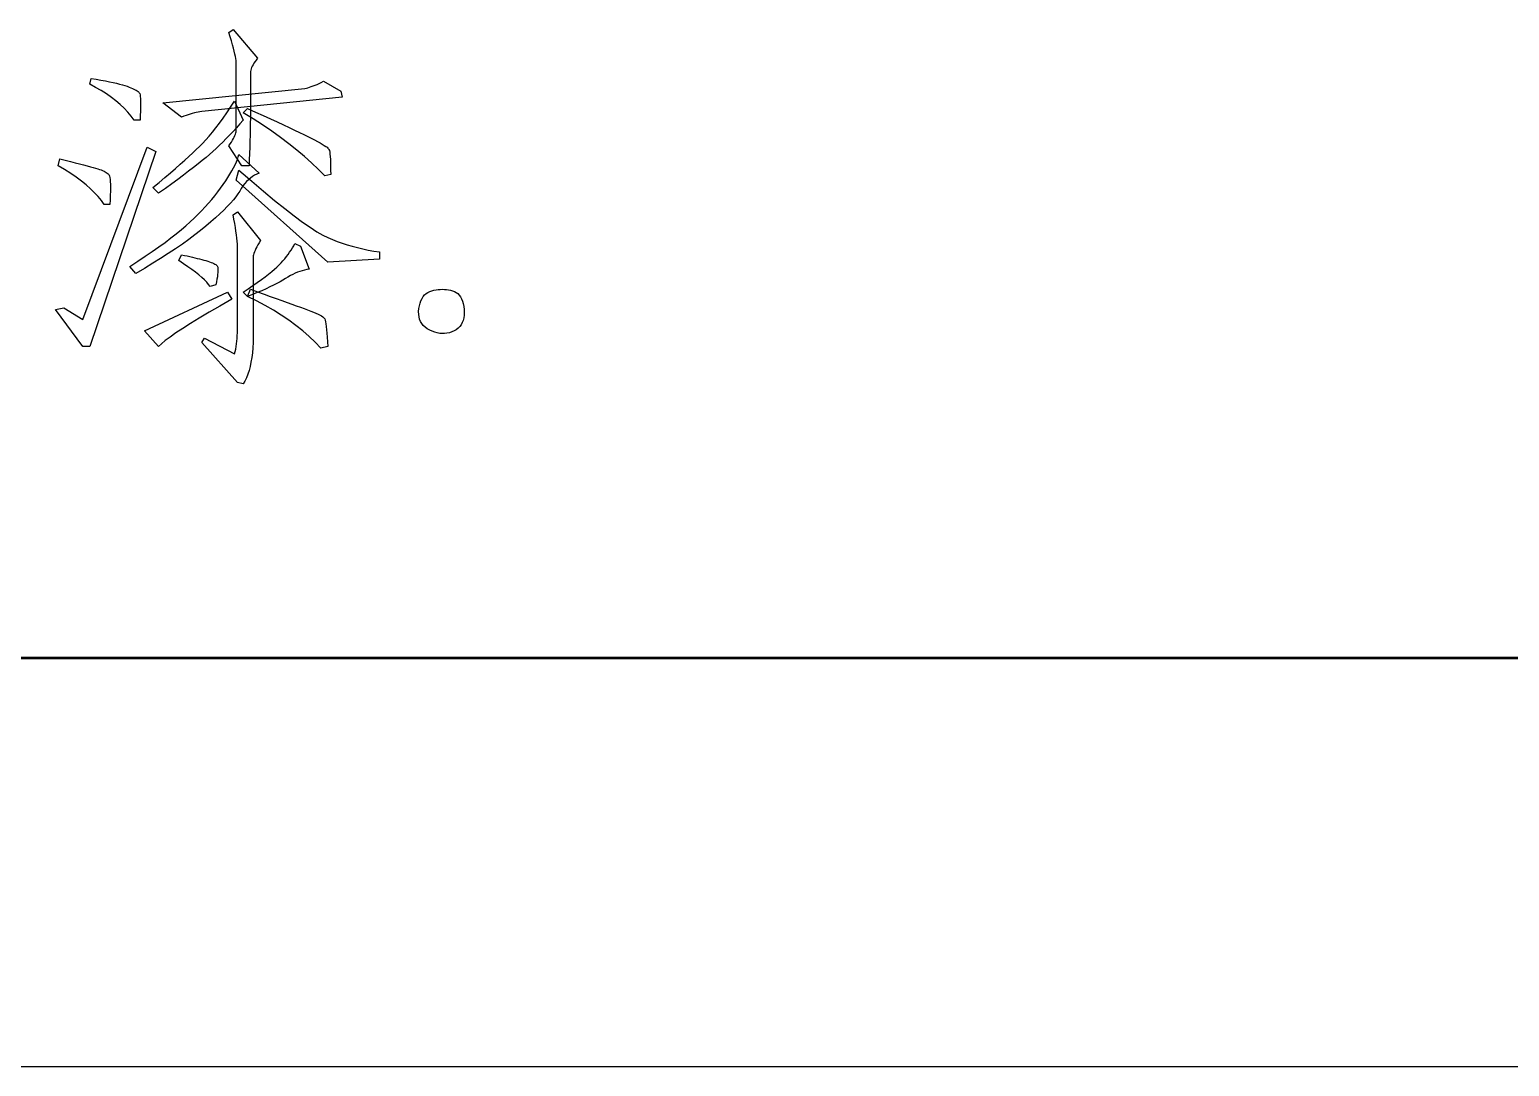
# Model space of a CAD drawing. Extents: x 0 to 420, y 0 to 297.
# Drawn here: x 39.89 to 58.03, y 0 to 12.7 of the extents above; entities that cross this region are included whole.
import ezdxf

# ---------------------------------------------------------------- set-up
doc = ezdxf.new("R2010")
doc.units = 0

msp = doc.modelspace()

# ---------------------------------------------------------------- linework, layer by layer
at = {"color": 7, "lineweight": 50}
msp.add_line((415, 5), (25, 5), dxfattribs=at)
at = {"color": 7, "lineweight": 25}
msp.add_line((0, 0), (420, 0), dxfattribs=at)
for points in [[(42.684, 12.351), (42.668, 12.33), (42.653, 12.31), (42.639, 12.291), (42.628, 12.272), (42.618, 12.254), (42.61, 12.237), (42.604, 12.22), (42.6, 12.205), (42.597, 12.19), (42.596, 12.175), (42.596, 12.158), (42.596, 12.136), (42.596, 12.108), (42.596, 12.075), (42.596, 12.037), (42.596, 11.993), (42.596, 11.943), (42.596, 11.888), (42.596, 11.828), (42.596, 11.762), (42.596, 11.693), (42.596, 11.623), (42.595, 11.552), (42.594, 11.481), (42.592, 11.408), (42.59, 11.335), (42.588, 11.261), (42.585, 11.185), (42.582, 11.109), (42.579, 11.033), (42.491, 11.033), (42.333, 11.279), (42.349, 11.303), (42.364, 11.325), (42.377, 11.347), (42.389, 11.367), (42.399, 11.386), (42.407, 11.404), (42.413, 11.421), (42.417, 11.436), (42.42, 11.45), (42.421, 11.463), (42.421, 11.478), (42.421, 11.499), (42.421, 11.526), (42.421, 11.559), (42.421, 11.597), (42.421, 11.641), (42.421, 11.691), (42.421, 11.747), (42.421, 11.809), (42.421, 11.876), (42.421, 11.944), (42.421, 12.006), (42.421, 12.063), (42.421, 12.114), (42.421, 12.16), (42.421, 12.2), (42.421, 12.235), (42.421, 12.264), (42.421, 12.288), (42.421, 12.307), (42.42, 12.325), (42.417, 12.347), (42.413, 12.373), (42.407, 12.403), (42.399, 12.437), (42.389, 12.475), (42.377, 12.517), (42.364, 12.563), (42.349, 12.613), (42.333, 12.667), (42.385, 12.702)], [(40.628, 12.034), (40.645, 12.105), (40.707, 12.094), (40.764, 12.084), (40.818, 12.074), (40.867, 12.064), (40.913, 12.054), (40.955, 12.045), (40.993, 12.035), (41.028, 12.026), (41.058, 12.017), (41.085, 12.008), (41.108, 11.999), (41.13, 11.991), (41.15, 11.983), (41.168, 11.974), (41.184, 11.966), (41.197, 11.959), (41.21, 11.951), (41.22, 11.943), (41.228, 11.936), (41.234, 11.929), (41.239, 11.919), (41.243, 11.904), (41.246, 11.884), (41.248, 11.859), (41.249, 11.828), (41.25, 11.792), (41.249, 11.751), (41.248, 11.704), (41.246, 11.652), (41.243, 11.595), (41.173, 11.595), (41.135, 11.644), (41.094, 11.691), (41.05, 11.738), (41.001, 11.783), (40.948, 11.828), (40.892, 11.871), (40.832, 11.914), (40.768, 11.955), (40.699, 11.995)], [(41.524, 11.806), (43.264, 11.982), (43.282, 11.986), (43.302, 11.991), (43.322, 11.997), (43.343, 12.004), (43.365, 12.013), (43.389, 12.022), (43.413, 12.032), (43.439, 12.044), (43.465, 12.056), (43.493, 12.07), (43.704, 11.947), (43.721, 11.876), (41.999, 11.7), (41.977, 11.697), (41.955, 11.692), (41.932, 11.687), (41.909, 11.681), (41.884, 11.674), (41.859, 11.667), (41.834, 11.659), (41.807, 11.65), (41.78, 11.64), (41.753, 11.63)], [(41.471, 10.699), (41.401, 10.769), (41.476, 10.831), (41.548, 10.89), (41.615, 10.947), (41.678, 11.001), (41.737, 11.052), (41.792, 11.101), (41.843, 11.147), (41.89, 11.191), (41.933, 11.232), (41.972, 11.27), (42.01, 11.309), (42.049, 11.351), (42.089, 11.397), (42.13, 11.447), (42.172, 11.501), (42.216, 11.558), (42.261, 11.619), (42.307, 11.683), (42.354, 11.752), (42.403, 11.824), (42.508, 11.595), (42.466, 11.547), (42.424, 11.499), (42.383, 11.454), (42.341, 11.409), (42.3, 11.367), (42.258, 11.325), (42.217, 11.285), (42.177, 11.246), (42.136, 11.209), (42.095, 11.173), (42.053, 11.137), (42.006, 11.098), (41.954, 11.057), (41.898, 11.013), (41.838, 10.967), (41.774, 10.918), (41.705, 10.867), (41.631, 10.813), (41.554, 10.757)], [(43.51, 10.909), (43.431, 10.99), (43.347, 11.07), (43.258, 11.149), (43.164, 11.227), (43.067, 11.305), (42.964, 11.382), (42.857, 11.458), (42.745, 11.534), (42.629, 11.609), (42.508, 11.683), (42.561, 11.736), (42.66, 11.691), (42.754, 11.649), (42.842, 11.609), (42.924, 11.571), (43.001, 11.536), (43.072, 11.503), (43.137, 11.472), (43.197, 11.443), (43.251, 11.417), (43.299, 11.393), (43.343, 11.371), (43.383, 11.35), (43.418, 11.331), (43.45, 11.314), (43.477, 11.298), (43.501, 11.284), (43.52, 11.272), (43.536, 11.261), (43.547, 11.251), (43.554, 11.243), (43.559, 11.234), (43.564, 11.22), (43.568, 11.2), (43.571, 11.176), (43.574, 11.147), (43.577, 11.113), (43.578, 11.074), (43.58, 11.03), (43.58, 10.981), (43.581, 10.927)], [(40.206, 9.275), (40.311, 9.292), (40.54, 9.152), (41.331, 11.261), (41.436, 11.208), (40.628, 8.818), (40.54, 8.818)], [(40.803, 10.558), (40.769, 10.607), (40.73, 10.656), (40.686, 10.704), (40.637, 10.752), (40.584, 10.8), (40.525, 10.847), (40.461, 10.894), (40.393, 10.94), (40.319, 10.987), (40.241, 11.033), (40.258, 11.12), (40.326, 11.103), (40.39, 11.087), (40.448, 11.072), (40.502, 11.059), (40.551, 11.046), (40.595, 11.034), (40.634, 11.023), (40.669, 11.014), (40.699, 11.005), (40.724, 10.997), (40.746, 10.99), (40.766, 10.983), (40.785, 10.975), (40.802, 10.968), (40.817, 10.96), (40.83, 10.952), (40.841, 10.944), (40.851, 10.935), (40.859, 10.927), (40.865, 10.918), (40.87, 10.907), (40.874, 10.89), (40.877, 10.867), (40.879, 10.84), (40.88, 10.806), (40.881, 10.767), (40.88, 10.723), (40.879, 10.674), (40.877, 10.618), (40.874, 10.558)], [(42.465, 10.725), (42.443, 10.691), (42.417, 10.654), (42.387, 10.616), (42.352, 10.576), (42.313, 10.534), (42.269, 10.49), (42.221, 10.444), (42.169, 10.396), (42.113, 10.346), (42.051, 10.294), (41.986, 10.241), (41.916, 10.187), (41.841, 10.131), (41.762, 10.075), (41.678, 10.017), (41.589, 9.959), (41.496, 9.899), (41.399, 9.839), (41.297, 9.777), (41.19, 9.714), (41.12, 9.802), (41.216, 9.864), (41.307, 9.925), (41.393, 9.984), (41.474, 10.041), (41.55, 10.096), (41.622, 10.15), (41.688, 10.202), (41.75, 10.252), (41.806, 10.3), (41.858, 10.347), (41.906, 10.393), (41.953, 10.438), (41.998, 10.484), (42.041, 10.53), (42.082, 10.575), (42.122, 10.621), (42.16, 10.667), (42.196, 10.713), (42.23, 10.758), (42.262, 10.804), (42.293, 10.849), (42.321, 10.892), (42.346, 10.933), (42.369, 10.973), (42.39, 11.011), (42.408, 11.047), (42.424, 11.081), (42.437, 11.113), (42.447, 11.144), (42.456, 11.173), (42.702, 10.945), (42.674, 10.933), (42.647, 10.919), (42.621, 10.903), (42.596, 10.884), (42.572, 10.863), (42.549, 10.84), (42.526, 10.815), (42.505, 10.787), (42.484, 10.757)], [(44.178, 9.978), (44.178, 9.89), (43.546, 9.855), (42.421, 10.857), (42.456, 10.98), (42.612, 10.845), (42.758, 10.722), (42.893, 10.61), (43.018, 10.51), (43.132, 10.422), (43.236, 10.345), (43.329, 10.28), (43.412, 10.226), (43.484, 10.184), (43.546, 10.154), (43.603, 10.13), (43.661, 10.107), (43.721, 10.086), (43.782, 10.066), (43.844, 10.048), (43.908, 10.031), (43.974, 10.016), (44.041, 10.002), (44.109, 9.989)], [(42.719, 10.118), (42.703, 10.091), (42.688, 10.065), (42.675, 10.041), (42.663, 10.019), (42.653, 9.998), (42.646, 9.978), (42.639, 9.96), (42.635, 9.944), (42.632, 9.929), (42.632, 9.916), (42.632, 9.895), (42.632, 9.855), (42.632, 9.796), (42.632, 9.719), (42.632, 9.624), (42.632, 9.51), (42.632, 9.378), (42.632, 9.227), (42.632, 9.058), (42.632, 8.87), (42.627, 8.805), (42.621, 8.743), (42.613, 8.684), (42.603, 8.629), (42.592, 8.576), (42.579, 8.527), (42.564, 8.48), (42.547, 8.437), (42.529, 8.397), (42.508, 8.361), (42.438, 8.378), (41.999, 8.87), (42.034, 8.923), (42.403, 8.73), (42.41, 8.758), (42.416, 8.788), (42.421, 8.819), (42.425, 8.851), (42.429, 8.884), (42.433, 8.918), (42.435, 8.953), (42.437, 8.989), (42.438, 9.026), (42.438, 9.064), (42.438, 10.013), (42.438, 10.043), (42.436, 10.075), (42.433, 10.11), (42.43, 10.148), (42.425, 10.189), (42.419, 10.232), (42.412, 10.279), (42.404, 10.328), (42.395, 10.38), (42.385, 10.435), (42.438, 10.47)], [(42.561, 9.433), (42.508, 9.486), (42.57, 9.527), (42.627, 9.567), (42.681, 9.604), (42.731, 9.64), (42.777, 9.675), (42.819, 9.707), (42.857, 9.738), (42.891, 9.767), (42.921, 9.794), (42.948, 9.82), (42.972, 9.844), (42.995, 9.87), (43.017, 9.895), (43.038, 9.921), (43.058, 9.947), (43.077, 9.974), (43.094, 10.001), (43.111, 10.028), (43.127, 10.055), (43.141, 10.083), (43.212, 10.048), (43.317, 9.767), (43.289, 9.763), (43.26, 9.757), (43.232, 9.749), (43.203, 9.74), (43.174, 9.73), (43.145, 9.717), (43.116, 9.704), (43.086, 9.688), (43.057, 9.671), (43.027, 9.653), (42.995, 9.633), (42.961, 9.613), (42.922, 9.592), (42.881, 9.571), (42.836, 9.549), (42.788, 9.527), (42.736, 9.504), (42.681, 9.481), (42.623, 9.457)], [(41.717, 9.872), (41.753, 9.943), (41.787, 9.936), (41.821, 9.929), (41.853, 9.922), (41.885, 9.915), (41.915, 9.908), (41.945, 9.9), (41.973, 9.893), (42, 9.886), (42.026, 9.879), (42.051, 9.872), (42.075, 9.865), (42.096, 9.858), (42.116, 9.851), (42.133, 9.844), (42.148, 9.837), (42.161, 9.83), (42.172, 9.823), (42.181, 9.816), (42.187, 9.809), (42.192, 9.802), (42.195, 9.793), (42.197, 9.782), (42.198, 9.767), (42.198, 9.749), (42.196, 9.727), (42.194, 9.703), (42.191, 9.675), (42.186, 9.645), (42.181, 9.611), (42.174, 9.574), (42.104, 9.556), (42.084, 9.581), (42.061, 9.608), (42.032, 9.636), (42, 9.666), (41.964, 9.697), (41.923, 9.729), (41.878, 9.763), (41.829, 9.798), (41.775, 9.834)], [(41.471, 8.818), (41.296, 9.011), (42.315, 9.486), (42.368, 9.398), (42.223, 9.316), (42.09, 9.24), (41.97, 9.168), (41.862, 9.102), (41.766, 9.042), (41.682, 8.986), (41.611, 8.936), (41.552, 8.892), (41.506, 8.852)], [(42.596, 9.521), (42.682, 9.49), (42.763, 9.461), (42.84, 9.433), (42.913, 9.407), (42.981, 9.382), (43.045, 9.359), (43.104, 9.338), (43.159, 9.318), (43.209, 9.3), (43.256, 9.284), (43.298, 9.268), (43.336, 9.254), (43.37, 9.24), (43.4, 9.227), (43.427, 9.215), (43.45, 9.204), (43.468, 9.194), (43.483, 9.185), (43.494, 9.177), (43.502, 9.169), (43.507, 9.159), (43.512, 9.144), (43.517, 9.123), (43.521, 9.096), (43.526, 9.064), (43.53, 9.026), (43.534, 8.982), (43.538, 8.933), (43.542, 8.878), (43.546, 8.818), (43.458, 8.8), (43.389, 8.873), (43.315, 8.944), (43.237, 9.012), (43.154, 9.079), (43.067, 9.143), (42.975, 9.205), (42.878, 9.265), (42.777, 9.323), (42.671, 9.379), (42.561, 9.433)], [(45.092, 9.011), (45.064, 8.998), (45.035, 8.989), (45.006, 8.982), (44.977, 8.979), (44.947, 8.978), (44.917, 8.98), (44.887, 8.986), (44.856, 8.994), (44.825, 9.006), (44.794, 9.02), (44.764, 9.037), (44.738, 9.056), (44.715, 9.077), (44.697, 9.1), (44.682, 9.125), (44.67, 9.153), (44.663, 9.182), (44.659, 9.214), (44.658, 9.248), (44.662, 9.284), (44.668, 9.319), (44.677, 9.351), (44.687, 9.381), (44.7, 9.407), (44.715, 9.431), (44.731, 9.451), (44.75, 9.469), (44.771, 9.483), (44.795, 9.495), (44.82, 9.503), (44.846, 9.51), (44.872, 9.514), (44.898, 9.518), (44.924, 9.52), (44.95, 9.521), (44.975, 9.52), (45, 9.518), (45.025, 9.514), (45.05, 9.51), (45.075, 9.503), (45.098, 9.495), (45.12, 9.483), (45.139, 9.468), (45.156, 9.45), (45.172, 9.429), (45.185, 9.404), (45.195, 9.376), (45.204, 9.346), (45.211, 9.312), (45.215, 9.275), (45.217, 9.237), (45.216, 9.202), (45.212, 9.17), (45.204, 9.14), (45.194, 9.112), (45.18, 9.087), (45.163, 9.064), (45.142, 9.044), (45.119, 9.026)]]:
    msp.add_lwpolyline(points, close=True, dxfattribs=at)

doc.saveas('drawing.dxf')
